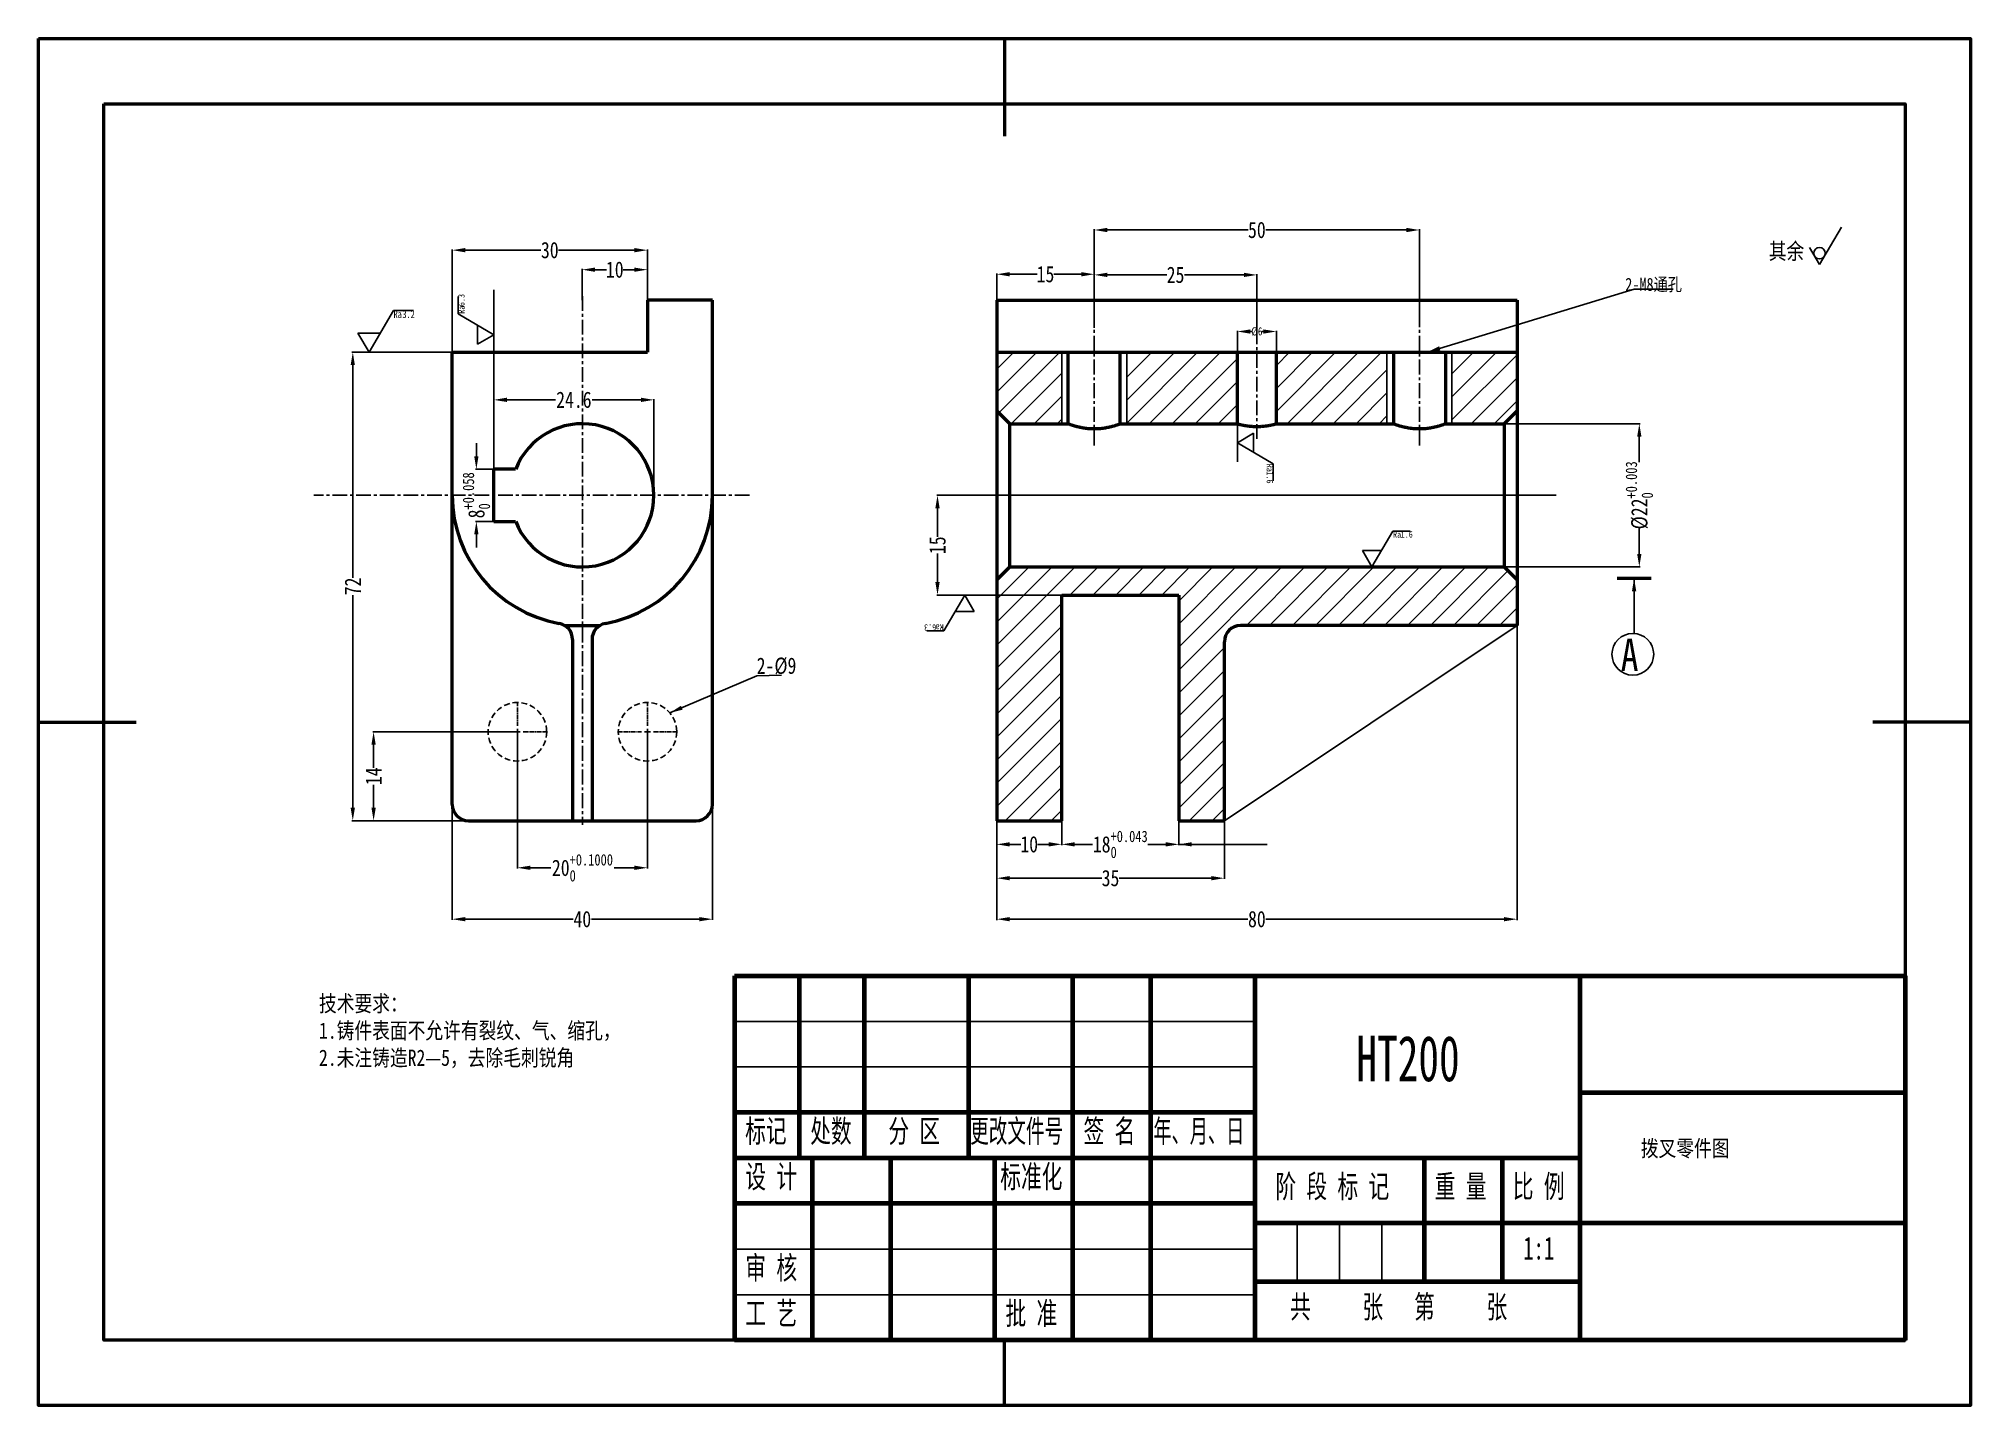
# Model space of a CAD drawing. Header units: inches. Extents: x -81 to 216, y -122 to 89.
import ezdxf

# ---------------------------------------------------------------- set-up
doc = ezdxf.new("R2010")
doc.units = ezdxf.units.IN
doc.header["$LTSCALE"] = 0.909449
doc.header["$MEASUREMENT"] = 0
doc.header["$PDMODE"] = 3
doc.header["$PDSIZE"] = 0.3125
for name, pattern in [('CENTER2', [1.125, 0.75, -0.125, 0.125, -0.125]), ('CENTERX2', [4, 2.5, -0.5, 0.5, -0.5]), ('DASHED', [0.2, 0.1, -0.1]), ('DASHEDX2', [1.5, 1, -0.5])]:
    doc.linetypes.add(name, pattern=pattern)
doc.layers.get('0').update_dxf_attribs({"linetype": 'CONTINUOUS'})
doc.layers.get('Defpoints').update_dxf_attribs({"linetype": 'CONTINUOUS'})
for name, color, linetype, lineweight in [('CAXA0', 7, 'CONTINUOUS', 70), ('CAXA3', 7, 'CONTINUOUS', 25), ('中心线', 10, 'CENTERX2', 25), ('标注', 5, 'CONTINUOUS', 25), ('粗实线', 7, 'CONTINUOUS', 50), ('细实线', 7, 'CONTINUOUS', 25), ('虚线', 7, 'DASHED', 25)]:
    doc.layers.add(name, color=color, linetype=linetype, lineweight=lineweight)
doc.styles.get("Standard").update_dxf_attribs({"font": 'SimSun.ttf', "width": 0.8})
doc.styles.add('TextStyle0', font='', dxfattribs={"width": 0.599418})
doc.styles.add('TextStyle1', font='', dxfattribs={"width": 0.585181})
doc.styles.add('标准', font='', dxfattribs={"width": 0.667})
doc.styles.get('TextStyle0').set_extended_font_data('仿宋_GB2312')
doc.styles.get('TextStyle1').set_extended_font_data('仿宋_GB2312')
doc.styles.get('标准').set_extended_font_data('仿宋_GB2312')
doc.dimstyles.new('一位小数', dxfattribs={"dimtxt": 2.5, "dimasz": 2, "dimexe": 0.125, "dimexo": 0.0625, "dimgap": 0.09, "dimtad": 0, "dimtoh": 1, "dimdec": 1, "dimzin": 0, "dimdsep": 46, "dimtxsty": 'Standard', "dimcen": 0.148819, "dimadec": 0, "dimazin": 0, "dimtfac": 1, "dimtdec": 1, "dimtofl": 0, "dimtmove": 0, "dimatfit": 3, "dimfxl": 1, "dimtolj": 1, "dimtzin": 0, "dimarcsym": 0})
doc.dimstyles.new('副本 STANDARD', dxfattribs={"dimtxt": 2.5, "dimasz": 2, "dimexe": 0.125, "dimexo": 0.0625, "dimgap": 0.09, "dimtad": 0, "dimtoh": 1, "dimdec": 0, "dimzin": 0, "dimdsep": 46, "dimtxsty": 'Standard', "dimcen": 0.148819, "dimadec": 0, "dimazin": 0, "dimtfac": 1, "dimtdec": 0, "dimtofl": 0, "dimtmove": 0, "dimatfit": 3, "dimfxl": 1, "dimtolj": 1, "dimtzin": 0, "dimarcsym": 0})

# ---------------------------------------------------------------- blocks, each defined once
blk = doc.blocks.new('*D6')
at = {"layer": 'Defpoints', "color": 0, "linetype": 'ByBlock', "lineweight": 25, "transparency": 16777216}
for p in [(12.29, 56), (-17.71, 40.33), (12.29, 40.33)]:
    blk.add_point(p, dxfattribs=at)
at = {"layer": '标注', "color": 0, "linetype": 'ByBlock', "lineweight": -2, "transparency": 16777216}
for p, q in [((-17.71, 40.39), (-17.71, 56.12)), ((-15.71, 56), (-4.07, 56)), ((10.29, 56), (-1.35, 56)), ((12.29, 40.39), (12.29, 56.12))]:
    blk.add_line(p, q, dxfattribs=at)
at = {"layer": '标注', "color": 0, "linetype": 'ByBlock', "lineweight": 25, "transparency": 16777216}
for points in [[(-15.71, 56.33), (-15.71, 55.67), (-17.71, 56)], [(10.29, 56.33), (10.29, 55.67), (12.29, 56)]]:
    blk.add_solid(points, dxfattribs=at)
at = {"layer": '标注', "color": 0, "linetype": 'ByBlock', "transparency": 16777216, "insert": (-2.71, 56), "char_height": 2.5, "attachment_point": 5}
blk.add_mtext('\\A1;30', dxfattribs=at)
blk = doc.blocks.new('*D7')
at = {"layer": 'Defpoints', "color": 0, "linetype": 'ByBlock', "lineweight": 25, "transparency": 16777216}
for p in [(2.26, 53), (2.26, 48.26), (12.29, 48.26)]:
    blk.add_point(p, dxfattribs=at)
at = {"layer": '标注', "color": 0, "linetype": 'ByBlock', "lineweight": -2, "transparency": 16777216}
for p, q in [((2.26, 48.32), (2.26, 53.12)), ((4.26, 53), (5.99, 53)), ((10.29, 53), (8.56, 53)), ((12.29, 48.32), (12.29, 53.12))]:
    blk.add_line(p, q, dxfattribs=at)
at = {"layer": '标注', "color": 0, "linetype": 'ByBlock', "lineweight": 25, "transparency": 16777216}
for points in [[(4.26, 53.33), (4.26, 52.67), (2.26, 53)], [(10.29, 53.33), (10.29, 52.67), (12.29, 53)]]:
    blk.add_solid(points, dxfattribs=at)
at = {"layer": '标注', "color": 0, "linetype": 'ByBlock', "transparency": 16777216, "insert": (7.28, 53), "char_height": 2.5, "attachment_point": 5}
blk.add_mtext('\\A1;10', dxfattribs=at)
blk = doc.blocks.new('*D8')
at = {"layer": 'Defpoints', "color": 0, "linetype": 'ByBlock', "lineweight": 25, "transparency": 16777216}
for p in [(-17.71, 40.33), (-33, -31.67), (-15.21, -31.67)]:
    blk.add_point(p, dxfattribs=at)
at = {"layer": '标注', "color": 0, "linetype": 'ByBlock', "lineweight": -2, "transparency": 16777216}
for p, q in [((-17.77, 40.33), (-33.13, 40.33)), ((-33, 38.33), (-33, 5.67)), ((-33, -29.67), (-33, 2.99)), ((-15.27, -31.67), (-33.13, -31.67))]:
    blk.add_line(p, q, dxfattribs=at)
at = {"layer": '标注', "color": 0, "linetype": 'ByBlock', "lineweight": 25, "transparency": 16777216}
for points in [[(-33.33, 38.33), (-32.67, 38.33), (-33, 40.33)], [(-33.33, -29.67), (-32.67, -29.67), (-33, -31.67)]]:
    blk.add_solid(points, dxfattribs=at)
at = {"layer": '标注', "color": 0, "linetype": 'ByBlock', "transparency": 16777216, "insert": (-33, 4.33), "char_height": 2.5, "attachment_point": 5, "rotation": 90}
blk.add_mtext('\\A1;72', dxfattribs=at)
blk = doc.blocks.new('*D11')
at = {"layer": 'Defpoints', "color": 0, "linetype": 'ByBlock', "lineweight": 25, "transparency": 16777216}
for p in [(-17.71, -29.17), (22.29, -29.17), (22.29, -46.8)]:
    blk.add_point(p, dxfattribs=at)
at = {"layer": '标注', "color": 0, "linetype": 'ByBlock', "lineweight": -2, "transparency": 16777216}
for p, q in [((-17.71, -29.23), (-17.71, -46.92)), ((22.29, -29.23), (22.29, -46.92)), ((-15.71, -46.8), (0.89, -46.8)), ((20.29, -46.8), (3.69, -46.8))]:
    blk.add_line(p, q, dxfattribs=at)
at = {"layer": '标注', "color": 0, "linetype": 'ByBlock', "lineweight": 25, "transparency": 16777216}
for points in [[(-15.71, -46.47), (-15.71, -47.13), (-17.71, -46.8)], [(20.29, -46.47), (20.29, -47.13), (22.29, -46.8)]]:
    blk.add_solid(points, dxfattribs=at)
at = {"layer": '标注', "color": 0, "linetype": 'ByBlock', "lineweight": 25, "transparency": 16777216, "insert": (2.29, -46.8), "char_height": 2.5, "attachment_point": 5}
blk.add_mtext('\\A1;40', dxfattribs=at)
blk = doc.blocks.new('*D12')
at = {"layer": 'Defpoints', "color": 0, "linetype": 'ByBlock', "lineweight": 25, "transparency": 16777216}
for p in [(13.29, 33), (-11.31, 18.33), (13.29, 18.33)]:
    blk.add_point(p, dxfattribs=at)
at = {"layer": '标注', "color": 0, "linetype": 'ByBlock', "lineweight": -2, "transparency": 16777216}
for p, q in [((-11.31, 18.39), (-11.31, 33.12)), ((-9.31, 33), (-1.82, 33)), ((11.29, 33), (3.79, 33)), ((13.29, 18.39), (13.29, 33.12))]:
    blk.add_line(p, q, dxfattribs=at)
at = {"layer": '标注', "color": 0, "linetype": 'ByBlock', "lineweight": 25, "transparency": 16777216}
for points in [[(-9.31, 33.33), (-9.31, 32.67), (-11.31, 33)], [(11.29, 33.33), (11.29, 32.67), (13.29, 33)]]:
    blk.add_solid(points, dxfattribs=at)
at = {"layer": '标注', "color": 0, "linetype": 'ByBlock', "lineweight": 25, "transparency": 16777216, "insert": (0.99, 33), "char_height": 2.5, "attachment_point": 5}
blk.add_mtext('\\A1;24.6', dxfattribs=at)
blk = doc.blocks.new('*U13')
at = {"layer": '中心线', "color": 0, "linetype": 'CENTER2', "lineweight": 25, "transparency": 16777216}
for p, q in [((0, 0.9), (0, 4.62)), ((-4.62, 0), (-0.9, 0)), ((0.9, 0), (4.62, 0)), ((0, -4.62), (0, -0.9))]:
    blk.add_line(p, q, dxfattribs=at)
at = {"layer": '中心线', "color": 0, "linetype": 'Continuous', "lineweight": 25, "transparency": 16777216}
for p, q in [((-0.45, 0), (0.45, 0)), ((0, -0.45), (0, 0.45))]:
    blk.add_line(p, q, dxfattribs=at)
blk = doc.blocks.new('*D16')
at = {"layer": 'Defpoints', "color": 0, "linetype": 'ByBlock', "lineweight": 25, "transparency": 16777216}
for p in [(-11.31, 22.33), (-14, 14.33), (-11.31, 14.33)]:
    blk.add_point(p, dxfattribs=at)
at = {"layer": '标注', "color": 0, "linetype": 'ByBlock', "lineweight": -2, "transparency": 16777216}
for p, q in [((-14, 24.33), (-14, 26.33)), ((-11.37, 22.33), (-14.13, 22.33)), ((-11.37, 14.33), (-14.13, 14.33)), ((-14, 12.33), (-14, 10.33))]:
    blk.add_line(p, q, dxfattribs=at)
at = {"layer": '标注', "color": 0, "linetype": 'ByBlock', "lineweight": 25, "transparency": 16777216}
for points in [[(-14.33, 24.33), (-13.67, 24.33), (-14, 22.33)], [(-14.33, 12.33), (-13.67, 12.33), (-14, 14.33)]]:
    blk.add_solid(points, dxfattribs=at)
at = {"layer": '标注', "color": 0, "linetype": 'ByBlock', "lineweight": 25, "transparency": 16777216, "insert": (-14, 18.33), "char_height": 2.5, "attachment_point": 5, "rotation": 90}
blk.add_mtext('\\A1;8{\\H0.7x;\\S+0.058^ 0;}', dxfattribs=at)
blk = doc.blocks.new('*U24')
at = {"layer": '中心线', "color": 0, "linetype": 'CENTER2', "lineweight": 25, "transparency": 16777216}
for p, q in [((0, 0.9), (0, 4.62)), ((-4.62, 0), (-0.9, 0)), ((0.9, 0), (4.62, 0)), ((0, -4.62), (0, -0.9))]:
    blk.add_line(p, q, dxfattribs=at)
at = {"layer": '中心线', "color": 0, "linetype": 'Continuous', "lineweight": 25, "transparency": 16777216}
for p, q in [((-0.45, 0), (0.45, 0)), ((0, -0.45), (0, 0.45))]:
    blk.add_line(p, q, dxfattribs=at)
blk = doc.blocks.new('*D25')
at = {"layer": 'Defpoints', "color": 0, "linetype": 'ByBlock', "lineweight": 25, "transparency": 16777216}
for p in [(-7.69, -18), (12.31, -18), (12.31, -38.9)]:
    blk.add_point(p, dxfattribs=at)
at = {"layer": '标注', "color": 0, "linetype": 'ByBlock', "lineweight": -2, "transparency": 16777216}
for p, q in [((-7.69, -18.06), (-7.69, -39.03)), ((12.31, -18.06), (12.31, -39.03)), ((-5.69, -38.9), (-2.54, -38.9)), ((10.31, -38.9), (7.17, -38.9))]:
    blk.add_line(p, q, dxfattribs=at)
at = {"layer": '标注', "color": 0, "linetype": 'ByBlock', "lineweight": 25, "transparency": 16777216}
for points in [[(-5.69, -38.57), (-5.69, -39.23), (-7.69, -38.9)], [(10.31, -38.57), (10.31, -39.23), (12.31, -38.9)]]:
    blk.add_solid(points, dxfattribs=at)
at = {"layer": '标注', "color": 0, "linetype": 'ByBlock', "lineweight": 25, "transparency": 16777216, "insert": (2.31, -38.9), "char_height": 2.5, "attachment_point": 5}
blk.add_mtext('\\A1;20{\\H0.7x;\\S+0.1000^ 0;}', dxfattribs=at)
blk = doc.blocks.new('*D26')
at = {"layer": 'Defpoints', "color": 0, "linetype": 'ByBlock', "lineweight": 25, "transparency": 16777216}
for p in [(66, -31.67), (76, -31.67), (76, -35.3)]:
    blk.add_point(p, dxfattribs=at)
at = {"layer": '标注', "color": 0, "linetype": 'ByBlock', "lineweight": -2, "transparency": 16777216}
for p, q in [((66, -31.73), (66, -35.42)), ((76, -31.73), (76, -35.42)), ((68, -35.3), (69.71, -35.3)), ((74, -35.3), (72.29, -35.3))]:
    blk.add_line(p, q, dxfattribs=at)
at = {"layer": '标注', "color": 0, "linetype": 'ByBlock', "lineweight": 25, "transparency": 16777216}
for points in [[(68, -34.97), (68, -35.63), (66, -35.3)], [(74, -34.97), (74, -35.63), (76, -35.3)]]:
    blk.add_solid(points, dxfattribs=at)
at = {"layer": '标注', "color": 0, "linetype": 'ByBlock', "lineweight": 25, "transparency": 16777216, "insert": (71, -35.3), "char_height": 2.5, "attachment_point": 5}
blk.add_mtext('\\A1;10', dxfattribs=at)
blk = doc.blocks.new('*D29')
at = {"layer": 'Defpoints', "color": 0, "linetype": 'ByBlock', "lineweight": 25, "transparency": 16777216}
for p in [(66, -31.67), (101, -31.67), (101, -40.5)]:
    blk.add_point(p, dxfattribs=at)
at = {"layer": '标注', "color": 0, "linetype": 'ByBlock', "lineweight": -2, "transparency": 16777216}
for p, q in [((66, -31.73), (66, -40.62)), ((101, -31.73), (101, -40.62)), ((68, -40.5), (82.15, -40.5)), ((99, -40.5), (84.85, -40.5))]:
    blk.add_line(p, q, dxfattribs=at)
at = {"layer": '标注', "color": 0, "linetype": 'ByBlock', "lineweight": 25, "transparency": 16777216}
for points in [[(68, -40.17), (68, -40.83), (66, -40.5)], [(99, -40.17), (99, -40.83), (101, -40.5)]]:
    blk.add_solid(points, dxfattribs=at)
at = {"layer": '标注', "color": 0, "linetype": 'ByBlock', "lineweight": 25, "transparency": 16777216, "insert": (83.5, -40.5), "char_height": 2.5, "attachment_point": 5}
blk.add_mtext('\\A1;35', dxfattribs=at)
blk = doc.blocks.new('*D30')
at = {"layer": 'Defpoints', "color": 0, "linetype": 'ByBlock', "lineweight": 25, "transparency": 16777216}
for p in [(76, -31.67), (94, -31.67), (94, -35.3)]:
    blk.add_point(p, dxfattribs=at)
at = {"layer": '标注', "color": 0, "linetype": 'ByBlock', "lineweight": -2, "transparency": 16777216}
for p, q in [((76, -31.73), (76, -35.42)), ((94, -31.73), (94, -35.42)), ((78, -35.3), (80.74, -35.3)), ((92, -35.3), (89.26, -35.3))]:
    blk.add_line(p, q, dxfattribs=at)
at = {"layer": '标注', "color": 0, "linetype": 'ByBlock', "lineweight": 25, "transparency": 16777216}
for points in [[(78, -34.97), (78, -35.63), (76, -35.3)], [(92, -34.97), (92, -35.63), (94, -35.3)]]:
    blk.add_solid(points, dxfattribs=at)
at = {"layer": '标注', "color": 0, "linetype": 'ByBlock', "lineweight": 25, "transparency": 16777216, "insert": (85, -35.3), "char_height": 2.5, "attachment_point": 5}
blk.add_mtext('\\A1;18{\\H0.7x;\\S+0.043^ 0;}', dxfattribs=at)
blk = doc.blocks.new('*D31')
at = {"layer": 'Defpoints', "color": 0, "linetype": 'ByBlock', "lineweight": 25, "transparency": 16777216}
for p in [(66, -1.7), (146, -1.67), (66, -46.8)]:
    blk.add_point(p, dxfattribs=at)
at = {"layer": '标注', "color": 0, "linetype": 'ByBlock', "lineweight": -2, "transparency": 16777216}
for p, q in [((66, -1.76), (66, -46.93)), ((146, -1.73), (146, -46.93)), ((68, -46.8), (104.61, -46.8)), ((144, -46.8), (107.39, -46.8))]:
    blk.add_line(p, q, dxfattribs=at)
at = {"layer": '标注', "color": 0, "linetype": 'ByBlock', "lineweight": 25, "transparency": 16777216}
for points in [[(68, -46.47), (68, -47.13), (66, -46.8)], [(144, -46.47), (144, -47.13), (146, -46.8)]]:
    blk.add_solid(points, dxfattribs=at)
at = {"layer": '标注', "color": 0, "linetype": 'ByBlock', "lineweight": 25, "transparency": 16777216, "insert": (106, -46.8), "char_height": 2.5, "attachment_point": 5}
blk.add_mtext('\\A1;80', dxfattribs=at)
blk = doc.blocks.new('*D32')
at = {"layer": 'Defpoints', "color": 0, "linetype": 'ByBlock', "lineweight": 25, "transparency": 16777216}
for p in [(109, 43.5), (103, 40.33), (109, 40.33)]:
    blk.add_point(p, dxfattribs=at)
at = {"layer": '标注', "color": 0, "linetype": 'ByBlock', "lineweight": -2, "transparency": 16777216}
for p, q in [((103, 40.39), (103, 43.62)), ((105, 43.5), (105.25, 43.5)), ((107, 43.5), (106.75, 43.5)), ((109, 40.39), (109, 43.62))]:
    blk.add_line(p, q, dxfattribs=at)
at = {"layer": '标注', "color": 0, "linetype": 'ByBlock', "lineweight": 25, "transparency": 16777216}
for points in [[(105, 43.83), (105, 43.17), (103, 43.5)], [(107, 43.83), (107, 43.17), (109, 43.5)]]:
    blk.add_solid(points, dxfattribs=at)
at = {"layer": '标注', "color": 0, "linetype": 'ByBlock', "lineweight": 25, "transparency": 16777216, "insert": (106, 43.5), "char_height": 2.5, "attachment_point": 5}
blk.add_mtext('\\A1;{\\H0.5x;%%C6}', dxfattribs=at)
blk = doc.blocks.new('*D33')
at = {"layer": 'Defpoints', "color": 0, "linetype": 'ByBlock', "lineweight": 25, "transparency": 16777216}
for p in [(66, 52.3), (66, 43.7), (81, 44)]:
    blk.add_point(p, dxfattribs=at)
at = {"layer": '标注', "color": 0, "linetype": 'ByBlock', "lineweight": -2, "transparency": 16777216}
for p, q in [((66, 43.76), (66, 52.42)), ((68, 52.3), (72.23, 52.3)), ((79, 52.3), (74.77, 52.3)), ((81, 44.06), (81, 52.42))]:
    blk.add_line(p, q, dxfattribs=at)
at = {"layer": '标注', "color": 0, "linetype": 'ByBlock', "lineweight": 25, "transparency": 16777216}
for points in [[(68, 52.63), (68, 51.97), (66, 52.3)], [(79, 52.63), (79, 51.97), (81, 52.3)]]:
    blk.add_solid(points, dxfattribs=at)
at = {"layer": '标注', "color": 0, "linetype": 'ByBlock', "lineweight": 25, "transparency": 16777216, "insert": (73.5, 52.3), "char_height": 2.5, "attachment_point": 5}
blk.add_mtext('\\A1;15', dxfattribs=at)
blk = doc.blocks.new('*D34')
at = {"layer": 'Defpoints', "color": 0, "linetype": 'ByBlock', "lineweight": 25, "transparency": 16777216}
for p in [(81, 52.3), (106, 52.2), (106, 43)]:
    blk.add_point(p, dxfattribs=at)
at = {"layer": '标注', "color": 0, "linetype": 'ByBlock', "lineweight": -2, "transparency": 16777216}
for p, q in [((81, 52.24), (81, 52.08)), ((83, 52.2), (92.14, 52.2)), ((104, 52.2), (94.86, 52.2)), ((106, 43.06), (106, 52.33))]:
    blk.add_line(p, q, dxfattribs=at)
at = {"layer": '标注', "color": 0, "linetype": 'ByBlock', "lineweight": 25, "transparency": 16777216}
for points in [[(83, 52.53), (83, 51.87), (81, 52.2)], [(104, 52.53), (104, 51.87), (106, 52.2)]]:
    blk.add_solid(points, dxfattribs=at)
at = {"layer": '标注', "color": 0, "linetype": 'ByBlock', "lineweight": 25, "transparency": 16777216, "insert": (93.5, 52.2), "char_height": 2.5, "attachment_point": 5}
blk.add_mtext('\\A1;25', dxfattribs=at)
blk = doc.blocks.new('*D35')
at = {"layer": 'Defpoints', "color": 0, "linetype": 'ByBlock', "lineweight": 25, "transparency": 16777216}
for p in [(81, 59.1), (131, 45), (81, 44)]:
    blk.add_point(p, dxfattribs=at)
at = {"layer": '标注', "color": 0, "linetype": 'ByBlock', "lineweight": -2, "transparency": 16777216}
for p, q in [((81, 44.06), (81, 59.23)), ((83, 59.1), (104.64, 59.1)), ((129, 59.1), (107.36, 59.1)), ((131, 45.06), (131, 59.23))]:
    blk.add_line(p, q, dxfattribs=at)
at = {"layer": '标注', "color": 0, "linetype": 'ByBlock', "lineweight": 25, "transparency": 16777216}
for points in [[(83, 59.43), (83, 58.77), (81, 59.1)], [(129, 59.43), (129, 58.77), (131, 59.1)]]:
    blk.add_solid(points, dxfattribs=at)
at = {"layer": '标注', "color": 0, "linetype": 'ByBlock', "lineweight": 25, "transparency": 16777216, "insert": (106, 59.1), "char_height": 2.5, "attachment_point": 5}
blk.add_mtext('\\A1;50', dxfattribs=at)
blk = doc.blocks.new('*D36')
at = {"layer": 'Defpoints', "color": 0, "linetype": 'ByBlock', "lineweight": 25, "transparency": 16777216}
for p in [(144, 29.33), (144, 7.33), (164.8, 7.33)]:
    blk.add_point(p, dxfattribs=at)
at = {"layer": '标注', "color": 0, "linetype": 'ByBlock', "lineweight": -2, "transparency": 16777216}
for p, q in [((144.06, 29.33), (164.93, 29.33)), ((164.8, 27.33), (164.8, 23.42)), ((164.8, 9.33), (164.8, 13.24)), ((144.06, 7.33), (164.93, 7.33))]:
    blk.add_line(p, q, dxfattribs=at)
at = {"layer": '标注', "color": 0, "linetype": 'ByBlock', "lineweight": 25, "transparency": 16777216}
for points in [[(164.47, 27.33), (165.13, 27.33), (164.8, 29.33)], [(164.47, 9.33), (165.13, 9.33), (164.8, 7.33)]]:
    blk.add_solid(points, dxfattribs=at)
at = {"layer": '标注', "color": 0, "linetype": 'ByBlock', "lineweight": 25, "transparency": 16777216, "insert": (164.8, 18.33), "char_height": 2.5, "attachment_point": 5, "rotation": 90}
blk.add_mtext('\\A1;%%C22{\\H0.7x;\\S+0.003^ 0;}', dxfattribs=at)
blk = doc.blocks.new('*D37')
at = {"layer": 'Defpoints', "color": 0, "linetype": 'ByBlock', "lineweight": 25, "transparency": 16777216}
for p in [(-7.69, -18), (-29.8, -31.67), (-7.69, -31.67)]:
    blk.add_point(p, dxfattribs=at)
at = {"layer": '标注', "color": 0, "linetype": 'ByBlock', "lineweight": -2, "transparency": 16777216}
for p, q in [((-7.75, -18), (-29.93, -18)), ((-29.8, -20), (-29.8, -23.53)), ((-29.8, -29.67), (-29.8, -26.14)), ((-7.75, -31.67), (-29.93, -31.67))]:
    blk.add_line(p, q, dxfattribs=at)
at = {"layer": '标注', "color": 0, "linetype": 'ByBlock', "lineweight": 25, "transparency": 16777216}
for points in [[(-30.13, -20), (-29.47, -20), (-29.8, -18)], [(-30.13, -29.67), (-29.47, -29.67), (-29.8, -31.67)]]:
    blk.add_solid(points, dxfattribs=at)
at = {"layer": '标注', "color": 0, "linetype": 'ByBlock', "lineweight": 25, "transparency": 16777216, "insert": (-29.8, -24.84), "char_height": 2.5, "attachment_point": 5, "rotation": 90}
blk.add_mtext('\\A1;14', dxfattribs=at)
blk = doc.blocks.new('*D38')
at = {"layer": 'Defpoints', "color": 0, "linetype": 'ByBlock', "lineweight": 25, "transparency": 16777216}
for p in [(87.8, 18.33), (56.9, 3), (86.6, 3)]:
    blk.add_point(p, dxfattribs=at)
at = {"layer": '标注', "color": 0, "linetype": 'ByBlock', "lineweight": -2, "transparency": 16777216}
for p, q in [((87.74, 18.33), (56.78, 18.33)), ((56.9, 16.33), (56.9, 11.93)), ((56.9, 5), (56.9, 9.4)), ((86.54, 3), (56.78, 3))]:
    blk.add_line(p, q, dxfattribs=at)
at = {"layer": '标注', "color": 0, "linetype": 'ByBlock', "lineweight": 25, "transparency": 16777216}
for points in [[(56.57, 16.33), (57.23, 16.33), (56.9, 18.33)], [(56.57, 5), (57.23, 5), (56.9, 3)]]:
    blk.add_solid(points, dxfattribs=at)
at = {"layer": '标注', "color": 0, "linetype": 'ByBlock', "lineweight": 25, "transparency": 16777216, "insert": (56.9, 10.66), "char_height": 2.5, "attachment_point": 5, "rotation": 90}
blk.add_mtext('\\A1;15', dxfattribs=at)
blk = doc.blocks.new('A')
at = {"layer": '标注', "linetype": 'ByBlock', "lineweight": 25}
blk.add_circle((-0.2, -3.2), 3.21, dxfattribs=at)
at = {"layer": '标注', "linetype": 'ByBlock', "lineweight": 25, "insert": (-2.05, -0.77), "char_height": 5, "attachment_point": 1}
blk.add_mtext_dynamic_manual_height_columns('A ', width=3.9447, gutter_width=1, heights=[0], dxfattribs=at)
blk = doc.blocks.new('粗糙度')
at = {"layer": '标注', "linetype": 'ByBlock', "lineweight": 25}
for p, q in [((0, 0), (6.46, 11)), ((-2.92, 5), (2.94, 5)), ((0, 0), (-2.92, 5))]:
    blk.add_line(p, q, dxfattribs=at)
blk = doc.blocks.new('粗糙度2')
at = {"layer": '标注', "linetype": 'ByBlock', "lineweight": 25}
blk.add_line((6.46, 11), (11.72, 11), dxfattribs=at)
blk.add_blockref('粗糙度', (0, 0), dxfattribs=at)
at = {"layer": '标注', "linetype": 'ByBlock', "lineweight": 25, "insert": (6.46, 11), "char_height": 2, "attachment_point": 1}
blk.add_mtext_dynamic_manual_height_columns('Ra', width=4.137, gutter_width=1, heights=[0], dxfattribs=at)
at = {"layer": '标注', "linetype": 'ByBlock', "lineweight": 25, "width": 0.8}
blk.add_attdef('RA', (8.8, 9), '', height=2, dxfattribs=at)
blk = doc.blocks.new('CAXBLOCK48')
at = {"layer": 'CAXA0', "color": 0, "linetype": 'Continuous', "lineweight": 25, "insert": (115.6, -91.7), "char_height": 7, "attachment_point": 1, "style": '标准'}
blk.add_mtext('\\f仿宋_GB2312|b0|i0|p34;HT200', dxfattribs=at)
blk = doc.blocks.new('CAXBLOCK49')
at = {"layer": 'CAXA0', "color": 0, "linetype": 'Continuous', "lineweight": 25, "insert": (141.25, -122.6), "char_height": 3.5, "attachment_point": 1, "style": '标准'}
blk.add_mtext('\\f仿宋_GB2312|b0|i0|p34;1:1', dxfattribs=at)

msp = doc.modelspace()

# ---------------------------------------------------------------- hatches: boundary and pattern name
at = {"layer": '标注', "linetype": 'ByBlock', "lineweight": 25}
h = msp.add_hatch(dxfattribs=at)
h.set_pattern_fill('ANSI31', color=256, scale=20)
h.paths.add_polyline_path([(146, 5.33), (144, 7.33), (68, 7.33), (66, 5.33), (66, -31.67), (76, -31.67), (76, -1.67), (76, 3), (94, 3), (94, -31.67), (101, -31.67), (101, -4.17, -0.414214), (103.5, -1.67), (146, -1.67)])
at = {"layer": '细实线', "linetype": 'ByBlock', "lineweight": 25}
h = msp.add_hatch(dxfattribs=at)
h.set_pattern_fill('ANSI31', color=256, scale=20)
h.paths.add_polyline_path([(76, 40.33), (66, 40.33), (66, 31.33), (68, 29.33), (76, 29.33)])
h.paths.add_polyline_path([(103, 40.33), (86, 40.33), (86, 29.33), (103, 29.33)])
h.paths.add_polyline_path([(126, 40.33), (109, 40.33), (109, 29.33), (126, 29.33)])
h.paths.add_polyline_path([(146, 40.33), (136, 40.33), (136, 29.33), (144, 29.33), (146, 31.33)])

# ---------------------------------------------------------------- linework, layer by layer
at = {"layer": 'CAXA0', "linetype": 'Continuous', "lineweight": 70}
for p, q in [((25.7, -55.5), (205.7, -55.5)), ((25.7, -55.5), (25.7, -111.5)), ((35.7, -83.5), (35.7, -55.5)), ((45.7, -83.5), (45.7, -55.5)), ((61.7, -83.5), (61.7, -55.5)), ((77.7, -83.5), (77.7, -55.5)), ((89.7, -83.5), (89.7, -55.5)), ((105.7, -55.5), (105.7, -111.5)), ((155.7, -111.5), (155.7, -55.5)), ((205.7, -55.5), (205.7, -111.5)), ((205.7, -73.5), (155.7, -73.5)), ((105.7, -76.5), (25.7, -76.5)), ((155.7, -83.5), (25.7, -83.5)), ((37.7, -111.5), (37.7, -83.5)), ((49.7, -111.5), (49.7, -83.5)), ((65.7, -111.5), (65.7, -83.5)), ((77.7, -111.5), (77.7, -83.5)), ((89.7, -111.5), (89.7, -83.5)), ((131.7, -83.5), (131.7, -102.5)), ((143.7, -83.5), (143.7, -102.5)), ((105.7, -90.5), (25.7, -90.5)), ((155.7, -93.5), (105.7, -93.5)), ((205.7, -93.5), (155.7, -93.5)), ((155.7, -102.5), (105.7, -102.5)), ((205.7, -111.5), (25.7, -111.5))]:
    msp.add_line(p, q, dxfattribs=at)
at = {"layer": 'CAXA3', "linetype": 'Continuous', "lineweight": 25}
for p, q in [((105.7, -62.5), (25.7, -62.5)), ((105.7, -69.5), (25.7, -69.5)), ((112.2, -93.5), (112.2, -102.5)), ((118.7, -93.5), (118.7, -102.5)), ((125.2, -93.5), (125.2, -102.5)), ((105.7, -97.5), (25.7, -97.5)), ((105.7, -104.5), (25.7, -104.5))]:
    msp.add_line(p, q, dxfattribs=at)
at = {"layer": '中心线', "linetype": 'CENTERX2', "lineweight": 25}
for p, q in [((2.31, 48.94), (2.31, -32.28)), ((131, 26), (131, 45)), ((81, 26), (81, 44)), ((106, 27), (106, 43)), ((28, 18.33), (-39, 18.33)), ((152, 18.33), (61.5, 18.33)), ((68, 18.33), (152, 18.33))]:
    msp.add_line(p, q, dxfattribs=at)
at = {"layer": '标注', "linetype": 'ByBlock', "lineweight": 50}
for p, q in [((67.2, 88.5), (67.2, 73.5)), ((161.4, 5.6), (166.6, 5.6)), ((-81.3, -16.5), (-66.3, -16.5)), ((215.7, -16.5), (200.7, -16.5)), ((67.2, -121.5), (67.2, -111.5))]:
    msp.add_line(p, q, dxfattribs=at)
at = {"layer": '标注', "linetype": 'ByBlock', "lineweight": 25}
for p, q in [((192.5, 53.8), (195.87, 59.53)), ((192.5, 53.8), (190.98, 56.41)), ((-11.31, 22.33), (-11.31, 49.9)), ((103, 29.33), (103, 23.5))]:
    msp.add_line(p, q, dxfattribs=at)
at = {"layer": '标注', "color": 7, "linetype": 'Continuous', "lineweight": 50}
msp.add_line((144, 29.33), (144, 7.33), dxfattribs=at)
at = {"layer": '标注', "linetype": 'ByBlock', "lineweight": 25}
msp.add_circle((192.5, 55.53), 0.875, dxfattribs=at)
at = {"layer": '粗实线', "color": 7, "linetype": 'Continuous', "lineweight": 50}
for p, q in [((12.29, 48.33), (12.29, 40.33)), ((22.29, 48.33), (12.29, 48.33)), ((22.29, -29.17), (22.29, 48.33)), ((66, 48.33), (146, 48.33)), ((66, 48.33), (66, -31.67)), ((146, 48.33), (146, -1.67)), ((-17.71, -29.17), (-17.71, 40.33)), ((-17.71, 40.33), (12.29, 40.33)), ((66, 40.33), (146, 40.33)), ((77, 29.33), (77, 40.33)), ((85, 29.33), (85, 40.33)), ((103, 29.33), (103, 40.33)), ((109, 29.33), (109, 40.33)), ((127, 40.33), (127, 29.33)), ((135, 40.33), (135, 29.33)), ((68, 29.33), (66, 31.33)), ((144, 29.33), (146, 31.33)), ((68, 7.33), (68, 29.33)), ((68, 29.33), (77, 29.33)), ((85, 29.33), (103, 29.33)), ((109, 29.33), (127, 29.33)), ((135, 29.33), (144, 29.33)), ((-11.31, 14.33), (-11.31, 22.33)), ((-7.96, 22.33), (-11.31, 22.33)), ((-11.31, 14.33), (-7.96, 14.33)), ((68, 7.33), (66, 5.33)), ((68, 7.33), (144, 7.33)), ((144, 7.33), (146, 5.33)), ((-0.42, -1.67), (5, -1.67)), ((76, -31.67), (76, -1.67)), ((0.79, -3.81), (0.79, -31.67)), ((3.79, -3.81), (3.79, -31.67)), ((-15.21, -31.67), (19.79, -31.67)), ((66, -31.67), (76, -31.67)), ((94, -31.67), (101, -31.67))]:
    msp.add_line(p, q, dxfattribs=at)
at = {"layer": '粗实线', "linetype": 'ByBlock', "lineweight": 50}
for p, q in [((76, -1.67), (76, 3)), ((76, 3), (94, 3)), ((94, 3), (94, -31.67)), ((146, -1.67), (103.5, -1.67)), ((101, -31.67), (101, -4.17))]:
    msp.add_line(p, q, dxfattribs=at)
for points in [[(-81.3, 88.5), (215.7, 88.5), (215.7, -121.5), (-81.3, -121.5)], [(-71.3, 78.5), (205.7, 78.5), (205.7, -111.5), (-71.3, -111.5)]]:
    msp.add_lwpolyline(points, close=True, dxfattribs=at)
at = {"layer": '粗实线', "color": 7, "linetype": 'Continuous', "lineweight": 50}
for centre, radius, start, end in [((2.29, 18.33), 11, 201.3237, 158.6763), ((2.29, 18.33), 20, 180, 259.7597), ((2.29, 18.33), 20, 280.2403, 360), ((-1.71, -3.81), 2.5, 0, 79.7597), ((6.29, -3.81), 2.5, 100.2403, 180), ((-15.21, -29.17), 2.5, 180, 270), ((19.79, -29.17), 2.5, 270, 360)]:
    msp.add_arc(centre, radius, start, end, dxfattribs=at)
at = {"layer": '粗实线', "linetype": 'ByBlock', "lineweight": 50}
msp.add_arc((103.5, -4.17), 2.5, 90, 180, dxfattribs=at)
at = {"layer": '粗实线', "color": 7, "linetype": 'Continuous', "lineweight": 50}
for points, knots in [([(77, 29.33), (77.03, 29.32), (77.13, 29.28), (77.35, 29.2), (77.72, 29.09), (78.1, 28.98), (78.47, 28.88), (78.78, 28.81), (79.11, 28.75), (79.47, 28.69), (79.83, 28.64), (80.22, 28.6), (80.61, 28.58), (80.87, 28.58), (81, 28.58)], [0, 0, 0, 0, 0.020288, 0.079779, 0.174823, 0.300526, 0.373228, 0.451599, 0.534954, 0.622584, 0.713737, 0.807608, 0.903333, 1, 1, 1, 1]), ([(81, 28.58), (81.13, 28.58), (81.39, 28.58), (81.78, 28.6), (82.17, 28.64), (82.53, 28.69), (82.89, 28.75), (83.22, 28.81), (83.53, 28.88), (83.9, 28.98), (84.28, 29.09), (84.65, 29.2), (84.87, 29.28), (84.97, 29.32), (85, 29.33)], [0, 0, 0, 0, 0.096667, 0.192392, 0.286263, 0.377416, 0.465046, 0.548401, 0.626772, 0.699474, 0.825177, 0.920221, 0.979712, 1, 1, 1, 1]), ([(103, 29.33), (103.08, 29.31), (103.24, 29.26), (103.54, 29.19), (103.83, 29.13), (104.1, 29.08), (104.34, 29.04), (104.59, 29), (104.85, 28.97), (105.13, 28.95), (105.41, 28.93), (105.71, 28.91), (105.9, 28.91), (106, 28.91)], [0, 0, 0, 0, 0.078205, 0.172112, 0.297223, 0.369922, 0.44848, 0.532185, 0.620284, 0.711979, 0.806428, 0.902743, 1, 1, 1, 1]), ([(106, 28.91), (106.1, 28.91), (106.29, 28.91), (106.59, 28.93), (106.87, 28.95), (107.15, 28.97), (107.41, 29), (107.66, 29.04), (107.9, 29.08), (108.17, 29.13), (108.46, 29.19), (108.76, 29.26), (108.92, 29.31), (109, 29.33)], [0, 0, 0, 0, 0.097257, 0.193572, 0.288021, 0.379716, 0.467815, 0.55152, 0.630078, 0.702777, 0.827888, 0.921795, 1, 1, 1, 1]), ([(127, 29.33), (127.03, 29.32), (127.13, 29.28), (127.35, 29.2), (127.72, 29.09), (128.1, 28.98), (128.47, 28.88), (128.78, 28.81), (129.11, 28.75), (129.47, 28.69), (129.83, 28.64), (130.22, 28.6), (130.61, 28.58), (130.87, 28.58), (131, 28.58)], [0, 0, 0, 0, 0.020288, 0.079779, 0.174823, 0.300526, 0.373228, 0.451599, 0.534954, 0.622584, 0.713737, 0.807608, 0.903333, 1, 1, 1, 1]), ([(131, 28.58), (131.13, 28.58), (131.39, 28.58), (131.78, 28.6), (132.17, 28.64), (132.53, 28.69), (132.89, 28.75), (133.22, 28.81), (133.53, 28.88), (133.9, 28.98), (134.28, 29.09), (134.65, 29.2), (134.87, 29.28), (134.97, 29.32), (135, 29.33)], [0, 0, 0, 0, 0.096667, 0.192392, 0.286263, 0.377416, 0.465046, 0.548401, 0.626772, 0.699474, 0.825177, 0.920221, 0.979712, 1, 1, 1, 1])]:
    msp.add_open_spline(points, degree=3, knots=knots, dxfattribs=at)
at = {"layer": '细实线', "color": 7, "linetype": 'Continuous', "lineweight": 25}
for p, q in [((76, 29.33), (76, 40.33)), ((86, 29.33), (86, 40.33)), ((126, 40.33), (126, 29.33)), ((136, 40.33), (136, 29.33))]:
    msp.add_line(p, q, dxfattribs=at)
at = {"layer": '细实线', "linetype": 'ByBlock', "lineweight": 25}
msp.add_line((146, -1.67), (101, -31.67), dxfattribs=at)
at = {"layer": '虚线', "linetype": 'DASHEDX2', "lineweight": 25}
for centre in [(-7.69, -18), (12.31, -18)]:
    msp.add_circle(centre, 4.5, dxfattribs=at)

# ---------------------------------------------------------------- block references
at = {"layer": 'CAXA0', "linetype": 'Continuous', "lineweight": 25}
for name in ['CAXBLOCK48', 'CAXBLOCK49']:
    msp.add_blockref(name, (5.7, 27), dxfattribs=at)
at = {"layer": '中心线', "linetype": 'CENTER2', "lineweight": 25}
for name, p in [('*U13', (-7.69, -18)), ('*U24', (12.31, -18))]:
    msp.add_blockref(name, p, dxfattribs=at)
at = {"layer": '标注', "linetype": 'ByBlock', "lineweight": 25, "xscale": 0.5, "yscale": 0.5, "zscale": 0.5}
for p, rotation, values in [((-11.31, 43), 90, {'RA': '6.3'}), ((103, 26.41), 270, {'RA': '1.6'}), ((61.1, 3), 180, {'RA': '6.3'})]:
    msp.add_blockref('粗糙度2', p, dxfattribs=dict(at, rotation=rotation)).add_auto_attribs(values)
at = {"layer": '标注', "linetype": 'ByBlock', "lineweight": 25}
for p, xscale, yscale, zscale, values in [((-30.5, 40.33), 0.5834095178762765, 0.5834095178762765, 0.5834095178762765, {'RA': '3.2'}), ((123.7, 7.33), 0.5, 0.5, 0.5, {'RA': '1.6'})]:
    msp.add_blockref('粗糙度2', p, dxfattribs=dict(at, xscale=xscale, yscale=yscale, zscale=zscale)).add_auto_attribs(values)
msp.add_blockref('A', (164, -2.9), dxfattribs=at)

# ---------------------------------------------------------------- texts
at = {"insert": (165.03, -80.76), "char_height": 2.5, "attachment_point": 1}
msp.add_mtext_dynamic_manual_height_columns('\\pxt3;拨叉零件图', width=40.6666, gutter_width=12.5, heights=[0], dxfattribs=at)
at = {"layer": 'CAXA0', "char_height": 3.5, "attachment_point": 1}
for s, insert, style in [('\\f仿宋_GB2312|b0|i0|p34;标记', (27.33, -77.6), '标准'), ('\\f仿宋_GB2312|b0|i0|p34;处数', (37.33, -77.6), '标准'), ('\\f仿宋_GB2312|b0|i0|p34;分 区', (49.35, -77.6), '标准'), ('\\f仿宋_GB2312|b0|i0|p34;更改文件号', (61.92, -77.6), 'TextStyle0'), ('\\f仿宋_GB2312|b0|i0|p34;签 名', (79.35, -77.6), '标准'), ('\\f仿宋_GB2312|b0|i0|p34;年、月、日', (90.09, -77.6), 'TextStyle1'), ('\\f仿宋_GB2312|b0|i0|p34;设 计', (27.35, -84.6), '标准'), ('\\f仿宋_GB2312|b0|i0|p34;设 计', (27.35, -84.6), '标准'), ('\\f仿宋_GB2312|b0|i0|p34;标准化', (66.55, -84.6), '标准'), ('\\f仿宋_GB2312|b0|i0|p34;阶 段 标 记', (108.85, -86.1), '标准'), ('\\f仿宋_GB2312|b0|i0|p34;重 量', (133.35, -86.1), '标准'), ('\\f仿宋_GB2312|b0|i0|p34;比 例', (145.35, -86.1), '标准'), ('\\f仿宋_GB2312|b0|i0|p34;审 核', (27.35, -98.6), '标准'), ('\\f仿宋_GB2312|b0|i0|p34;工 艺', (27.35, -105.6), '标准'), ('\\f仿宋_GB2312|b0|i0|p34;批 准', (67.35, -105.6), '标准'), ('\\f仿宋_GB2312|b0|i0|p34;共     张   第     张', (111.11, -104.6), '标准')]:
    msp.add_mtext(s, dxfattribs=dict(at, insert=insert, style=style))
at = {"layer": '标注', "linetype": 'ByBlock', "lineweight": 25, "char_height": 2.5, "attachment_point": 1}
for s, width, gutter_width, insert in [('其余', 32.3, 10, (184.7, 57.1)), ('2-%%C9', 3.7, 1, (29.1, -6.6)), ('技术要求：\\P1.铸件表面不允许有裂纹、气、缩孔，\\P2.未注铸造R2—5，去除毛刺锐角', 72.1, 10, (-38.2, -58.5))]:
    msp.add_mtext_dynamic_manual_height_columns(s, width=width, gutter_width=gutter_width, heights=[0], dxfattribs=dict(at, insert=insert))
at = {"layer": '标注', "linetype": 'ByBlock', "insert": (167, 50.64), "char_height": 2, "attachment_point": 5}
msp.add_mtext_dynamic_manual_height_columns('2-M8通孔', width=10.0312, gutter_width=1, heights=[0], dxfattribs=at)

# ---------------------------------------------------------------- dimensions: what is measured, and where the dimension line sits
at = {"layer": '标注', "linetype": 'ByBlock', "lineweight": 25}
for base, p1, p2, picture, middle in [((81, 59.1), (131, 45), (81, 44), '*D35', (106, 59.1)), ((66, 52.3), (81, 44), (66, 43.7), '*D33', (73.5, 52.3)), ((106, 52.2), (81, 52.3), (106, 43), '*D34', (93.5, 52.2)), ((66, -46.8), (146, -1.67), (66, -1.7), '*D31', (106, -46.8)), ((22.29, -46.8), (-17.71, -29.17), (22.29, -29.17), '*D11', (2.29, -46.8)), ((76, -35.3), (66, -31.67), (76, -31.67), '*D26', (71, -35.3)), ((101, -40.5), (66, -31.67), (101, -31.67), '*D29', (83.5, -40.5))]:
    dim = msp.add_linear_dim(base=base, p1=p1, p2=p2, dimstyle='副本 STANDARD', dxfattribs=at)
    dim.commit()
    dim.dimension.update_dxf_attribs({"geometry": picture, "text_midpoint": middle})
at = {"layer": '标注', "linetype": 'ByBlock'}
for base, p1, p2, picture, middle in [((12.29, 56), (-17.71, 40.33), (12.29, 40.33), '*D6', (-2.71, 56)), ((2.26, 53), (12.29, 48.26), (2.26, 48.26), '*D7', (7.28, 53))]:
    dim = msp.add_linear_dim(base=base, p1=p1, p2=p2, dimstyle='副本 STANDARD', dxfattribs=at)
    dim.commit()
    dim.dimension.update_dxf_attribs({"geometry": picture, "text_midpoint": middle})
at = {"layer": '标注', "linetype": 'ByBlock', "lineweight": 25}
for base, p1, p2, text, picture, middle in [((109, 43.5), (103, 40.33), (109, 40.33), '{\\H0.5x;%%C<>}', '*D32', (106, 43.5)), ((12.31, -38.9), (-7.69, -18), (12.31, -18), '<>{\\H0.7x;\\S+0.1000^ 0;}', '*D25', (2.31, -38.9)), ((94, -35.3), (76, -31.67), (94, -31.67), '<>{\\H0.7x;\\S+0.043^ 0;}', '*D30', (85, -35.3))]:
    dim = msp.add_linear_dim(base=base, p1=p1, p2=p2, text=text, dimstyle='副本 STANDARD', dxfattribs=at)
    dim.commit()
    dim.dimension.update_dxf_attribs({"geometry": picture, "text_midpoint": middle})
at = {"layer": '标注', "linetype": 'ByBlock'}
dim = msp.add_linear_dim(base=(-33, -31.67), p1=(-17.71, 40.33), p2=(-15.21, -31.67), angle=90, dimstyle='副本 STANDARD', dxfattribs=at)
dim.commit()
dim.dimension.update_dxf_attribs({"geometry": '*D8', "text_midpoint": (-33, 4.33)})
at = {"layer": '标注', "linetype": 'ByBlock', "lineweight": 25}
dim = msp.add_aligned_dim(p1=(-11.31, 18.33), p2=(13.29, 18.33), distance=14.67, dimstyle='一位小数', dxfattribs=at)
dim.commit()
dim.dimension.update_dxf_attribs({"geometry": '*D12', "text_midpoint": (0.99, 33)})
for base, p1, p2, text, picture, middle in [((164.8, 7.33), (144, 29.33), (144, 7.33), '%%C<>{\\H0.7x;\\S+0.003^ 0;}', '*D36', (164.8, 18.33)), ((-14, 14.33), (-11.31, 22.33), (-11.31, 14.33), '<>{\\H0.7x;\\S+0.058^ 0;}', '*D16', (-14, 18.33))]:
    dim = msp.add_linear_dim(base=base, p1=p1, p2=p2, angle=90, text=text, dimstyle='副本 STANDARD', dxfattribs=at)
    dim.commit()
    dim.dimension.update_dxf_attribs({"geometry": picture, "text_midpoint": middle})
for base, p1, p2, picture, middle in [((56.9, 3), (87.8, 18.33), (86.6, 3), '*D38', (56.9, 10.66)), ((-29.8, -31.67), (-7.69, -18), (-7.69, -31.67), '*D37', (-29.8, -24.84))]:
    dim = msp.add_linear_dim(base=base, p1=p1, p2=p2, angle=90, dimstyle='副本 STANDARD', dxfattribs=at)
    dim.commit()
    dim.dimension.update_dxf_attribs({"geometry": picture, "text_midpoint": middle})

# ---------------------------------------------------------------- leaders
at = {"layer": '标注', "linetype": 'ByBlock'}
msp.add_leader([(132.21, 40.33), (164, 50), (170, 50)], dimstyle='副本 STANDARD', override={"dimgap": 0.09, "dimtad": 0}, dxfattribs=at)
at = {"layer": '标注', "linetype": 'ByBlock', "lineweight": 25}
for points in [[(164, 5.6), (164, -2.9)], [(15.75, -15.09), (29.1, -9.4), (32.9, -9.3)], [(94, -35.3), (107.6, -35.3)]]:
    msp.add_leader(points, dimstyle='副本 STANDARD', override={"dimgap": 0.09, "dimtad": 0}, dxfattribs=at)

doc.saveas('drawing.dxf')
